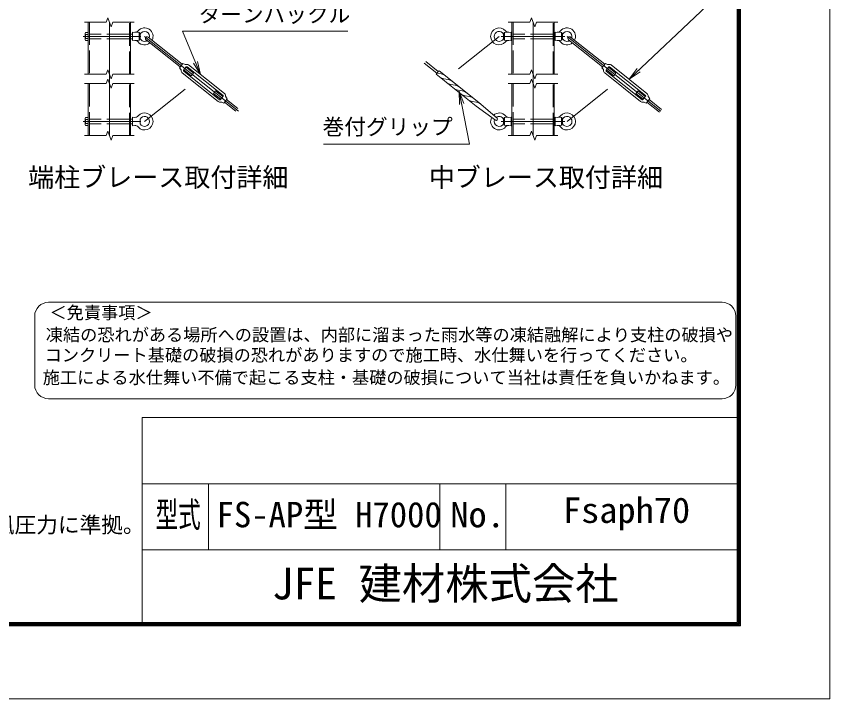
# Model space of a CAD drawing. Units: millimetres at full size; details may follow other scales. Extents: x -14699 to 14701, y -10394 to 10396.
# Drawn here: x 6086 to 14701, y -10394 to -3172 of the extents above; entities that cross this region are included whole.
import ezdxf
from ezdxf.enums import TextEntityAlignment as Align

# ---------------------------------------------------------------- set-up
doc = ezdxf.new("R2010")
doc.units = ezdxf.units.MM
doc.header["$LTSCALE"] = 40
doc.linetypes.add('DASHED', pattern=[7.5, 6, -1.5])
doc.linetypes.add('USER1', pattern=[50.8, 31.75, -6.35, 6.35, -6.35])
for name, color, linetype, lineweight in [('0-0_D-STR1', 1, 'Continuous', 18), ('0-1_D-BMK', 2, 'USER1', 13), ('0-2_D-STR3', 3, 'Continuous', 13), ('0-6_D-STR-DIM', 7, 'Continuous', 13), ('0-7_0', 7, 'Continuous', 18), ('0-9_D-STR-TXT', 7, 'Continuous', 13), ('0-B_D-TTL-TXT', 7, 'Continuous', 13), ('0-C_D-TTL', 7, 'Continuous', 18)]:
    doc.layers.add(name, color=color, linetype=linetype, lineweight=lineweight)
doc.styles.add('ＭＳ ゴシック', font='')
doc.styles.get('ＭＳ ゴシック').set_extended_font_data('MS Gothic')

# ---------------------------------------------------------------- blocks, each defined once
blk = doc.blocks.new('_Open')
at = {"layer": '0-7_0'}
blk.add_line((-40, 6.67), (0, 0), dxfattribs=at)
blk.add_lwpolyline([(-40, -6.67), (0, 0), (-40, 0)], dxfattribs=at)

msp = doc.modelspace()

# ---------------------------------------------------------------- linework, layer by layer
at = {"layer": '0-0_D-STR1'}
for p, q in [((6847.54, -3235.2), (6847.54, -3785.2)), ((7297.54, -3785.2), (7297.54, -3235.2)), ((11334.43, -3235.2), (11334.43, -3785.2)), ((11784.43, -3785.2), (11784.43, -3235.2)), ((6847.54, -3885.2), (6847.54, -4435.2)), ((7297.54, -4435.2), (7297.54, -3885.2)), ((11334.43, -3885.2), (11334.43, -4435.2)), ((11784.43, -4435.2), (11784.43, -3885.2))]:
    msp.add_line(p, q, dxfattribs=at)
at = {"layer": '0-0_D-STR1', "linetype": 'DASHED'}
for p, q in [((6861.04, -3235.2), (6861.04, -3785.2)), ((7284.04, -3785.2), (7284.04, -3235.2)), ((11347.93, -3235.2), (11347.93, -3785.2)), ((11770.93, -3785.2), (11770.93, -3235.2)), ((6861.04, -3885.2), (6861.04, -4435.2)), ((7284.04, -4435.2), (7284.04, -3885.2)), ((11347.93, -3885.2), (11347.93, -4435.2)), ((11770.93, -4435.2), (11770.93, -3885.2))]:
    msp.add_line(p, q, dxfattribs=at)
at = {"layer": '0-1_D-BMK'}
for p, q in [((7072.54, -4435.2), (7072.54, -3235.2)), ((11559.43, -4435.2), (11559.43, -3235.2)), ((6793.2, -3385.2), (7406.73, -3385.2)), ((7444.54, -3385.2), (8576.44, -4285.83)), ((11200.08, -3385.2), (10769.7, -3727.65)), ((11221.93, -3385.2), (11896.93, -3385.2)), ((11918.78, -3385.2), (13050.68, -4285.83)), ((7444.54, -4285.2), (7874.92, -3942.75)), ((11918.78, -4285.2), (12349.28, -3942.91)), ((6793.2, -4285.2), (7406.73, -4285.2)), ((11221.93, -4285.2), (11896.93, -4285.2))]:
    msp.add_line(p, q, dxfattribs=at)
at = {"layer": '0-2_D-STR3'}
for p, q in [((6817.54, -3353.58), (6817.54, -3416.59)), ((6819.94, -3343.65), (6847.54, -3343.65)), ((6847.54, -3343.65), (6847.54, -3426.75)), ((7318.54, -3340.2), (7318.54, -3430.2)), ((7387.54, -3344.7), (7387.54, -3425.7)), ((11257.08, -3344.7), (11246.78, -3361.2)), ((11326.08, -3340.2), (11257.08, -3344.7)), ((11257.08, -3425.7), (11257.08, -3344.7)), ((11326.08, -3340.2), (11326.08, -3430.2)), ((11792.78, -3340.2), (11792.78, -3430.2)), ((11861.78, -3344.7), (11861.78, -3425.7)), ((6847.54, -3364.43), (6819.94, -3364.43)), ((6847.54, -3405.98), (6819.94, -3405.98)), ((6819.94, -3426.75), (6847.54, -3426.75)), ((7297.54, -3361.2), (7318.54, -3361.2)), ((7297.54, -3409.2), (7318.54, -3409.2)), ((7318.54, -3430.2), (7387.54, -3425.7)), ((7387.54, -3425.7), (7397.85, -3409.2)), ((7397.85, -3361.2), (7397.85, -3409.2)), ((7460.33, -3420.77), (7821.84, -3708.42)), ((7482.74, -3392.6), (7844.26, -3680.25)), ((11246.78, -3361.2), (11246.78, -3409.2)), ((11257.08, -3425.7), (11246.78, -3409.2)), ((11326.08, -3430.2), (11257.08, -3425.7)), ((11326.08, -3361.2), (11334.43, -3361.2)), ((11326.08, -3409.2), (11334.43, -3409.2)), ((11784.43, -3361.2), (11792.78, -3361.2)), ((11784.43, -3409.2), (11792.78, -3409.2)), ((11792.78, -3430.2), (11861.78, -3425.7)), ((11861.78, -3425.7), (11872.08, -3409.2)), ((11872.08, -3361.2), (11872.08, -3409.2)), ((11934.56, -3420.77), (12296.08, -3708.42)), ((11956.98, -3392.6), (12318.49, -3680.25)), ((7814.37, -3717.81), (7851.73, -3670.86)), ((7851.73, -3670.86), (7873.17, -3681.5)), ((7911.28, -3687.57), (8291.58, -3990.17)), ((10406.99, -3669.49), (10540.51, -3775.73)), ((10421.93, -3650.7), (10555.45, -3756.95)), ((12288.61, -3717.81), (12325.97, -3670.86)), ((12325.97, -3670.86), (12347.4, -3681.5)), ((12385.51, -3687.57), (12765.82, -3990.17)), ((7814.37, -3717.81), (7829.56, -3736.3)), ((7844.03, -3772.08), (8224.33, -4074.68)), ((7858.95, -3743.69), (7886.97, -3708.48)), ((7859.91, -3752.12), (8240.21, -4054.72)), ((7884.17, -3712), (7961.64, -3773.64)), ((7895.4, -3707.52), (8275.7, -4010.12)), ((10956.25, -4121.86), (10533.7, -3785.65)), ((10584.7, -3781.58), (10541.26, -3775.08)), ((10986.14, -4084.3), (10563.59, -3748.08)), ((12288.61, -3717.81), (12303.8, -3736.3)), ((12318.27, -3772.08), (12698.57, -4074.68)), ((12333.19, -3743.69), (12361.2, -3708.48)), ((12334.15, -3752.12), (12714.45, -4054.72)), ((12358.4, -3712), (12435.87, -3773.64)), ((12369.64, -3707.52), (12749.94, -4010.12)), ((10659.82, -3841.35), (10614.57, -3834.58)), ((8173.98, -3988.6), (8196.39, -3960.43)), ((8196.39, -3960.43), (8273.86, -4022.07)), ((10734.94, -3901.12), (10689.69, -3894.35)), ((10810.06, -3960.89), (10764.81, -3954.12)), ((12648.21, -3988.6), (12670.63, -3960.43)), ((12670.63, -3960.43), (12748.1, -4022.07)), ((8173.98, -3988.6), (8251.44, -4050.24)), ((8248.64, -4053.76), (8276.66, -4018.55)), ((10885.19, -4020.66), (10839.93, -4013.89)), ((12648.21, -3988.6), (12725.68, -4050.24)), ((12722.88, -4053.76), (12750.9, -4018.55)), ((8283.88, -4091.39), (8262.45, -4080.74)), ((8291.35, -4082), (8410.04, -4176.43)), ((8313.77, -4053.83), (8432.45, -4148.26)), ((10960.31, -4080.44), (10915.05, -4073.67)), ((10956.25, -4121.86), (11161.16, -4271.48)), ((10986.14, -4084.3), (11177.97, -4250.35)), ((12758.12, -4091.39), (12736.68, -4080.74)), ((12765.59, -4082), (12896.93, -4186.5)), ((12788, -4053.83), (12919.34, -4158.33)), ((6817.54, -4253.58), (6817.54, -4316.59)), ((6819.94, -4243.65), (6847.54, -4243.65)), ((6847.54, -4264.43), (6819.94, -4264.43)), ((6847.54, -4305.98), (6819.94, -4305.98)), ((6847.54, -4243.65), (6847.54, -4326.75)), ((7297.54, -4261.2), (7318.54, -4261.2)), ((7318.54, -4240.2), (7318.54, -4330.2)), ((7318.54, -4240.2), (7341.18, -4241.68)), ((7397.85, -4261.2), (7397.85, -4309.2)), ((11257.08, -4244.7), (11246.78, -4261.2)), ((11246.78, -4261.2), (11246.78, -4309.2)), ((11326.08, -4240.2), (11257.08, -4244.7)), ((11257.08, -4325.7), (11257.08, -4244.7)), ((11326.08, -4240.2), (11326.08, -4330.2)), ((11326.08, -4261.2), (11334.43, -4261.2)), ((11784.43, -4261.2), (11792.78, -4261.2)), ((11792.78, -4240.2), (11792.78, -4330.2)), ((11792.78, -4240.2), (11861.78, -4244.7)), ((11861.78, -4244.7), (11861.78, -4325.7)), ((11861.78, -4244.7), (11872.08, -4261.2)), ((11872.08, -4261.2), (11872.08, -4309.2)), ((6819.94, -4326.75), (6847.54, -4326.75)), ((7297.54, -4309.2), (7318.54, -4309.2)), ((7318.54, -4330.2), (7341.18, -4328.72)), ((11257.08, -4325.7), (11246.78, -4309.2)), ((11326.08, -4330.2), (11257.08, -4325.7)), ((11326.08, -4309.2), (11334.43, -4309.2)), ((11784.43, -4309.2), (11792.78, -4309.2)), ((11792.78, -4330.2), (11861.78, -4325.7)), ((11861.78, -4325.7), (11872.08, -4309.2))]:
    msp.add_line(p, q, dxfattribs=at)
at = {"layer": '0-2_D-STR3', "linetype": 'DASHED'}
for p, q in [((7284.04, -3361.2), (6861.04, -3361.2)), ((7284.04, -3409.2), (6861.04, -3409.2)), ((11770.93, -3361.2), (11347.93, -3361.2)), ((11770.93, -3409.2), (11347.93, -3409.2)), ((7284.04, -4261.2), (6861.04, -4261.2)), ((11770.93, -4261.2), (11347.93, -4261.2)), ((7284.04, -4309.2), (6861.04, -4309.2)), ((11770.93, -4309.2), (11347.93, -4309.2))]:
    msp.add_line(p, q, dxfattribs=at)
at = {"layer": '0-2_D-STR3'}
for points in [[(7318.54, -3340.2), (7387.54, -3344.7), (7397.85, -3361.2)], [(11792.78, -3340.2), (11861.78, -3344.7), (11872.08, -3361.2)], [(7861.75, -3740.17), (7939.22, -3801.81), (7961.64, -3773.64)], [(12335.99, -3740.17), (12413.46, -3801.81), (12435.87, -3773.64)], [(8283.88, -4091.39), (8321.24, -4044.44), (8306.05, -4025.94)], [(12758.12, -4091.39), (12795.48, -4044.44), (12780.29, -4025.94)]]:
    msp.add_lwpolyline(points, dxfattribs=at)
for centre, radius, start, end in [((6841.18, -3354.04), 23.64, 153.93467, 206.06533), ((7343.92, -3299.77), 42, 266.2686, 319.66701), ((7444.54, -3385.2), 90, 333.02839, 139.66701), ((7444.54, -3385.2), 52.5, 341.54247, 152.79711), ((11200.08, -3385.2), 90, 40.33299, 319.66701), ((11200.08, -3385.2), 52.5, 27.20289, 332.79711), ((11300.71, -3299.77), 42, 220.33299, 273.7314), ((11818.15, -3299.77), 42, 266.2686, 319.66701), ((11918.78, -3385.2), 90, 333.02839, 139.66701), ((11918.78, -3385.2), 52.5, 341.54247, 152.79711), ((6908.66, -3385.2), 91.12, 166.82041, 193.17959), ((6841.21, -3416.36), 23.67, 153.96929, 206.03071), ((7343.92, -3470.64), 42, 40.33299, 93.7314), ((7444.54, -3385.2), 90, 220.33299, 309.95447), ((7444.54, -3385.2), 52.5, 207.20289, 301.44039), ((7471.54, -3406.68), 18, 51.49143, 231.49143), ((11300.71, -3470.64), 42, 86.2686, 139.66701), ((11818.15, -3470.64), 42, 40.33299, 93.7314), ((11918.78, -3385.2), 90, 220.33299, 309.95447), ((11918.78, -3385.2), 52.5, 207.20289, 301.44039), ((11945.77, -3406.68), 18, 51.49143, 231.49143), ((7878.5, -3670.75), 12, 243.59068, 287.61032), ((7891.66, -3712.22), 31.5, 51.49143, 107.61032), ((12352.74, -3670.75), 12, 243.59068, 287.61032), ((12365.9, -3712.22), 31.5, 51.49143, 107.61032), ((7820.29, -3743.92), 12, 355.37255, 39.39218), ((7863.65, -3747.43), 31.5, 175.37255, 231.49143), ((7863.65, -3747.43), 6, 141.49143, 231.49143), ((7891.66, -3712.22), 6, 51.49143, 141.49143), ((10813.42, -3977.54), 339.21, 137.43473, 145.54859), ((10571.39, -3870.59), 90, 49.121, 81.49181), ((12294.52, -3743.92), 12, 355.37255, 39.39218), ((12337.88, -3747.43), 31.5, 175.37255, 231.49143), ((12337.88, -3747.43), 6, 141.49143, 231.49143), ((12365.9, -3712.22), 6, 51.49143, 141.49143), ((10627.88, -3745.57), 90, 231.49173, 261.49182), ((10703, -3805.34), 90, 231.49173, 261.49182), ((10646.51, -3930.36), 90, 49.121, 81.49181), ((10778.12, -3865.11), 90, 231.49054, 261.49036), ((10721.63, -3990.13), 90, 49.11991, 81.49181), ((10796.75, -4049.9), 90, 49.12006, 81.49181), ((8271.97, -4014.81), 6, 321.49143, 51.49143), ((8271.97, -4014.81), 31.5, 355.37255, 51.49143), ((8315.32, -4018.32), 12, 175.37255, 219.39218), ((10853.24, -3924.89), 90, 231.49173, 261.49182), ((10871.87, -4109.67), 90, 49.121, 81.49181), ((12746.2, -4014.81), 6, 321.49143, 51.49143), ((12746.2, -4014.81), 31.5, 355.37255, 51.49143), ((12789.56, -4018.32), 12, 175.37255, 219.39218), ((8243.95, -4050.03), 31.5, 231.49143, 287.61032), ((8243.95, -4050.03), 6, 231.49143, 321.49143), ((8257.11, -4091.49), 12, 63.59068, 107.61032), ((10928.37, -3984.66), 90, 231.49173, 261.49182), ((10946.99, -4169.45), 90, 49.11991, 81.49037), ((12718.18, -4050.03), 31.5, 231.49143, 287.61032), ((12718.18, -4050.03), 6, 231.49143, 321.49143), ((12731.34, -4091.49), 12, 63.59068, 107.61032), ((7444.54, -4285.2), 90, 220.33299, 139.66701), ((11200.08, -4285.2), 90, 40.33299, 131.53741), ((11918.78, -4285.2), 90, 220.33299, 139.66701), ((6841.18, -4254.04), 23.64, 153.93467, 206.06533), ((6908.66, -4285.2), 91.12, 166.82041, 193.17959), ((6841.21, -4316.36), 23.67, 153.96929, 206.03071), ((7343.92, -4199.77), 42, 266.2686, 319.66701), ((7444.54, -4285.2), 52.5, 207.20289, 152.79711), ((11200.08, -4285.2), 90, 151.44538, 319.66701), ((11200.08, -4285.2), 52.5, 156.93654, 332.79711), ((11169.56, -4260.92), 13.5, 231.48971, 51.48971), ((11200.08, -4285.2), 52.5, 27.20289, 126.04626), ((11300.71, -4199.77), 42, 220.33299, 273.7314), ((11818.15, -4199.77), 42, 266.2686, 319.66701), ((11918.78, -4285.2), 52.5, 207.20289, 152.79711), ((7343.92, -4370.64), 42, 40.33299, 93.7314), ((11300.71, -4370.64), 42, 86.2686, 139.66701), ((11818.15, -4370.64), 42, 40.33299, 93.7314)]:
    msp.add_arc(centre, radius, start, end, dxfattribs=at)
at = {"layer": '0-6_D-STR-DIM'}
for p, q in [((6810.04, -3235.2), (7037.91, -3235.2)), ((7055.22, -3187.63), (7037.91, -3235.2)), ((7089.85, -3282.77), (7055.22, -3187.63)), ((7107.17, -3235.2), (7089.85, -3282.77)), ((7107.17, -3235.2), (7335.04, -3235.2)), ((11296.93, -3235.2), (11524.8, -3235.2)), ((11542.11, -3187.63), (11524.8, -3235.2)), ((11576.74, -3282.77), (11542.11, -3187.63)), ((11594.06, -3235.2), (11576.74, -3282.77)), ((11594.06, -3235.2), (11821.93, -3235.2)), ((6810.04, -3785.2), (7037.91, -3785.2)), ((7055.22, -3737.63), (7037.91, -3785.2)), ((7089.85, -3832.77), (7055.22, -3737.63)), ((7107.17, -3785.2), (7089.85, -3832.77)), ((7107.17, -3785.2), (7335.04, -3785.2)), ((11296.93, -3785.2), (11524.8, -3785.2)), ((11542.11, -3737.63), (11524.8, -3785.2)), ((11576.74, -3832.77), (11542.11, -3737.63)), ((11594.06, -3785.2), (11576.74, -3832.77)), ((11594.06, -3785.2), (11821.93, -3785.2)), ((7055.22, -3837.63), (7037.91, -3885.2)), ((11542.11, -3837.63), (11524.8, -3885.2)), ((11576.74, -3932.77), (11542.11, -3837.63)), ((6810.04, -3885.2), (7037.91, -3885.2)), ((7107.17, -3885.2), (7335.04, -3885.2)), ((11296.93, -3885.2), (11524.8, -3885.2)), ((11594.06, -3885.2), (11576.74, -3932.77)), ((11594.06, -3885.2), (11821.93, -3885.2)), ((7055.22, -4387.63), (7037.91, -4435.2)), ((7089.85, -4482.77), (7055.22, -4387.63)), ((11542.11, -4387.63), (11524.8, -4435.2)), ((11576.74, -4482.77), (11542.11, -4387.63)), ((6810.04, -4435.2), (7037.91, -4435.2)), ((7107.17, -4435.2), (7089.85, -4482.77)), ((7107.17, -4435.2), (7335.04, -4435.2)), ((11296.93, -4435.2), (11524.8, -4435.2)), ((11594.06, -4435.2), (11576.74, -4482.77)), ((11594.06, -4435.2), (11821.93, -4435.2))]:
    msp.add_line(p, q, dxfattribs=at)
msp.add_lwpolyline([(7107.17, -3885.2), (7089.85, -3932.77), (7055.22, -3837.63)], dxfattribs=at)
at = {"layer": '0-9_D-STR-TXT'}
for points in [[(11849.64, -3060.91), (13401.23, -3060.91), (12577.12, -3837.49)], [(9599, -3330.93), (7848.43, -3330.93), (8037.33, -3786.63)], [(9340.34, -4527.07), (10885.71, -4527.07), (10775.37, -3965.1)]]:
    msp.add_lwpolyline(points, dxfattribs=at)
at = {"layer": '0-B_D-TTL-TXT', "color": 2}
for p, q in [((13560.27, -6198.82), (6427.42, -6198.82)), ((6281.59, -6344.66), (6281.59, -7073.82)), ((13706.11, -7073.82), (13706.11, -6344.66)), ((6427.42, -7219.66), (13560.27, -7219.66))]:
    msp.add_line(p, q, dxfattribs=at)
for centre, start, end in [((6427.42, -6344.66), 90, 180), ((13560.27, -6344.66), 0, 90), ((6427.42, -7073.82), 180, 270), ((13560.27, -7073.82), 270, 0)]:
    msp.add_arc(centre, 145.83, start, end, dxfattribs=at)
at = {"layer": '0-C_D-TTL'}
for p, q in [((7421.12, -7419.21), (7421.12, -9589.21)), ((7421.12, -7419.21), (13721.12, -7419.21)), ((7421.12, -8119.21), (13721.12, -8119.21)), ((8121.12, -8119.21), (8121.12, -8819.21)), ((10571.12, -8119.21), (10571.12, -8819.21)), ((11271.12, -8119.21), (11271.12, -8819.21)), ((7421.12, -8819.21), (13721.12, -8819.21))]:
    msp.add_line(p, q, dxfattribs=at)
at = {"layer": '0-C_D-TTL', "color": 2}
msp.add_lwpolyline([(-14698.88, 10395.79), (14701.12, 10395.79), (14701.12, -10394.21), (-14698.88, -10394.21)], close=True, dxfattribs=at)
at = {"layer": '0-C_D-TTL'}
for points in [[(-13753.88, 9625.79), (13756.12, 9625.79), (13756.12, -9624.21), (-13753.88, -9624.21)], [(-13745.13, 9617.04), (13747.37, 9617.04), (13747.37, -9615.46), (-13745.13, -9615.46)], [(-13736.38, 9608.29), (13738.62, 9608.29), (13738.62, -9606.71), (-13736.38, -9606.71)], [(-13727.63, 9599.54), (13729.87, 9599.54), (13729.87, -9597.96), (-13727.63, -9597.96)], [(-13718.88, 9590.79), (13721.12, 9590.79), (13721.12, -9589.21), (-13718.88, -9589.21)]]:
    msp.add_lwpolyline(points, close=True, dxfattribs=at)

# ---------------------------------------------------------------- block references
at = {"layer": '0-9_D-STR-TXT', "xscale": 3.5, "yscale": 3.5}
for p, rotation in [((8038.1, -3788.48), 292.51591), ((12575.66, -3838.87), 223.29944), ((10774.98, -3963.14), 101.10829)]:
    msp.add_blockref('_Open', p, dxfattribs=dict(at, rotation=rotation))

# ---------------------------------------------------------------- texts
at = {"layer": '0-9_D-STR-TXT', "style": 'ＭＳ ゴシック'}
for s, p in [('ターンバックル', (8016.89, -3287.33)), ('巻付グリップ', (9330.57, -4476.36))]:
    msp.add_text(s, height=168.3, dxfattribs=at).set_placement(p, align=Align.BOTTOM_LEFT)
at = {"layer": '0-B_D-TTL-TXT', "style": 'ＭＳ ゴシック'}
for s, height, p in [('端柱ブレース取付詳細', 202.1, (6211.96, -5037.83)), ('中ブレース取付詳細', 202.1, (10454.42, -5038.36)), ('＜免責事項＞ \u3000\u3000', 133.4, (6438.23, -6415.18)), ('凍結の恐れがある場所への設置は、内部に溜まった雨水等の凍結融解により支柱の破損や', 133.4, (6398.78, -6649.96)), ('コンクリート基礎の破損の恐れがありますので施工時、水仕舞いを行ってください。', 133.4, (6386.8, -6864.11)), ('施工による水仕舞い不備で起こる支柱・基礎の破損について当社は責任を負いかねます。 ', 133.4, (6366.4, -7101.8)), ('FS-AP型 H7000', 269.4, (8208.39, -8661.02)), ('（設計条件）風荷重：昭和57年改正 建築基準法・同施行令に基づく風圧力に準拠。', 168.3, (-1162.45, -8688.26)), ('JFE 建材株式会社', 336.7, (8794.45, -9443.97))]:
    msp.add_text(s, height=height, dxfattribs=at).set_placement(p, align=Align.BOTTOM_LEFT)
for s, height, width, p in [('Fsaph70', 269.5, 1.05, (11875.45, -8614.35)), ('型式', 269.4, 0.65, (7562.05, -8661.02)), ('No.', 269.5, 1.05, (10683.12, -8661.02))]:
    msp.add_text(s, height=height, dxfattribs=dict(at, width=width)).set_placement(p, align=Align.BOTTOM_LEFT)

doc.saveas('drawing.dxf')
